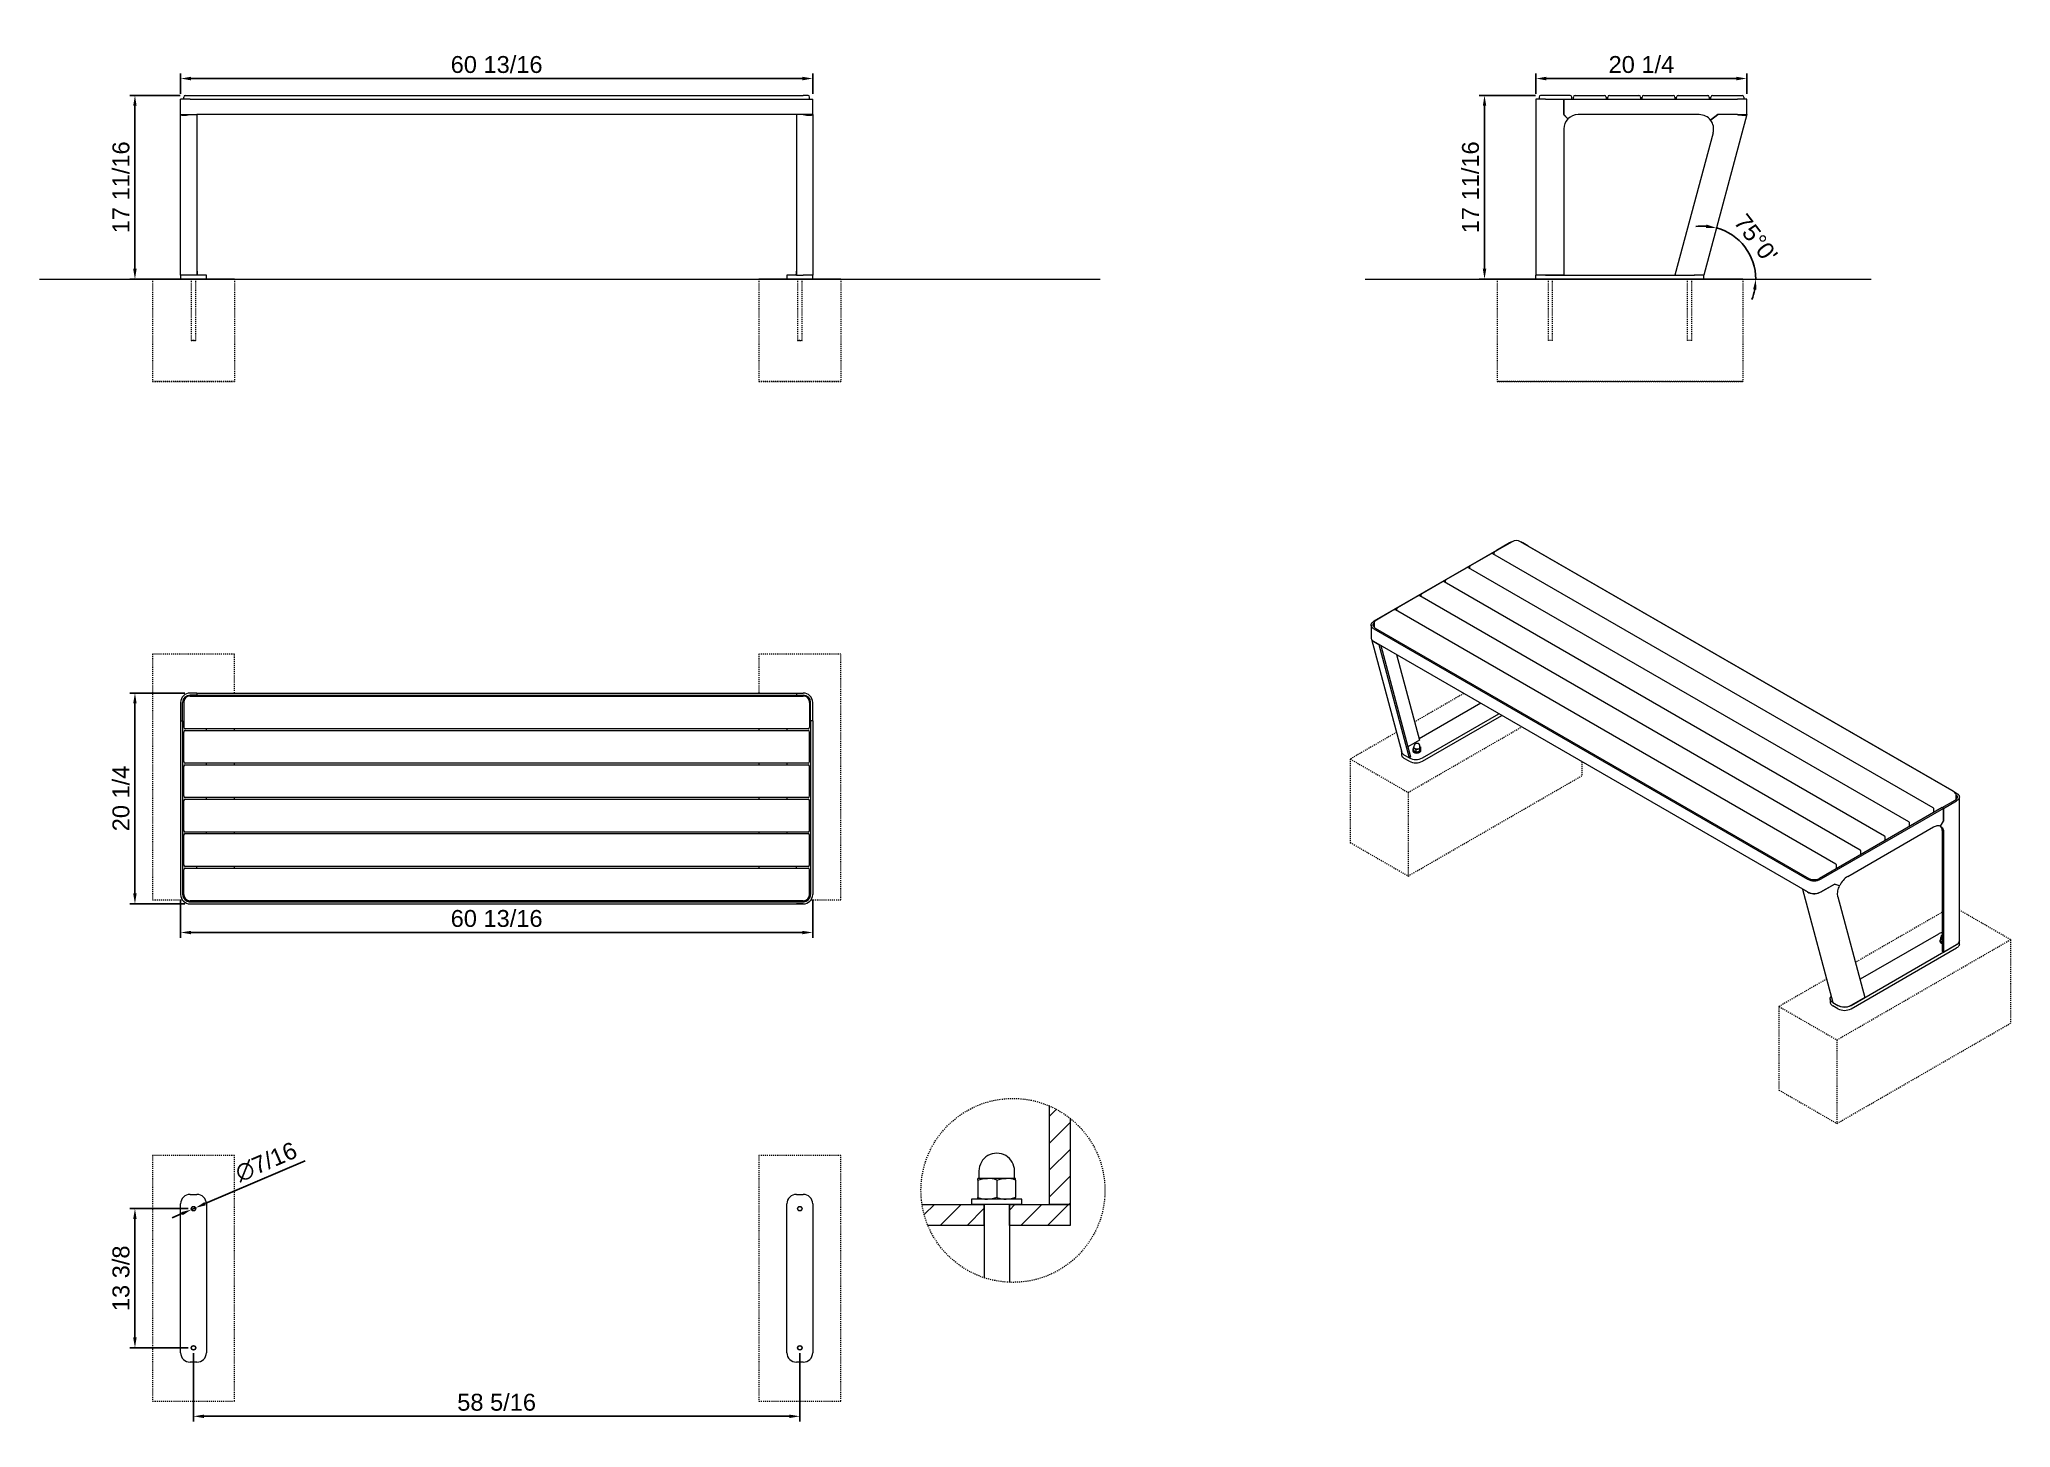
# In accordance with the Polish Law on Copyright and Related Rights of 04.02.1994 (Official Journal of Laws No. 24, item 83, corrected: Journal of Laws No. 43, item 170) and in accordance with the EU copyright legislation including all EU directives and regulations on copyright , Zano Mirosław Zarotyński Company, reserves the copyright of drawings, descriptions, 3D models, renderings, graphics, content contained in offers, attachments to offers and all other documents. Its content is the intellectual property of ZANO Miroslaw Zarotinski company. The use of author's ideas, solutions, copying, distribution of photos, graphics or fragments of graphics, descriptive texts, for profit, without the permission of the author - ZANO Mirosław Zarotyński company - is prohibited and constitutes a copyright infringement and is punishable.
# Model space of a CAD drawing. Header units: inches. Extents: x -9 to 181, y -1 to 132.
import ezdxf

# ---------------------------------------------------------------- set-up
doc = ezdxf.new("R2010")
doc.units = ezdxf.units.IN
doc.linetypes.add('HIDDEN', pattern=[1.905, 1.27, -0.635])
for name, color, linetype, lineweight in [('ZANO_O', 10, 'Continuous', 0), ('ZANO_R', 7, 'Continuous', 0), ('ZANO_R_przerywana', 250, 'HIDDEN', 0), ('ZANO_W', 1, 'Continuous', 0)]:
    doc.layers.add(name, color=color, linetype=linetype, lineweight=lineweight)
doc.styles.get("Standard").update_dxf_attribs({"font": 'arial.ttf'})
doc.dimstyles.new('amerykanie', dxfattribs={"dimtxt": 50, "dimasz": 50, "dimexe": 0.5, "dimexo": 0.5, "dimgap": 1, "dimtad": 1, "dimdec": 0, "dimzin": 0, "dimlunit": 5, "dimtxsty": 'Standard', "dimcen": 0.09, "dimclrd": 1, "dimclre": 1, "dimclrt": 1, "dimazin": 0, "dimtfac": 1, "dimtdec": 0, "dimtmove": 0, "dimatfit": 3, "dimfxl": 1, "dimtzin": 0, "dimarcsym": 1})

# ---------------------------------------------------------------- blocks, each defined once
blk = doc.blocks.new('*D356')
at = {"layer": 'ZANO_W', "color": 1, "lineweight": -2}
for p, q in [((135.36, 127.05), (129.96, 127.05)), ((130.46, 126.05), (130.46, 110.37)), ((134.91, 109.37), (129.96, 109.37))]:
    blk.add_line(p, q, dxfattribs=at)
at = {"layer": 'ZANO_W', "color": 1}
for points in [[(130.63, 126.05), (130.3, 126.05), (130.46, 127.05)], [(130.3, 110.37), (130.63, 110.37), (130.46, 109.37)]]:
    blk.add_solid(points, dxfattribs=at)
at = {"layer": 'ZANO_W', "color": 1, "insert": (129.12, 118.21), "char_height": 1.625, "attachment_point": 5, "rotation": 90}
blk.add_mtext('17 11/16', dxfattribs=at)
blk = doc.blocks.new('*D357')
at = {"layer": 'ZANO_W', "color": 1, "lineweight": -2}
for start, end in [(86.2395, 97.4791), (0, 75), (337.5209, 348.7604)]:
    blk.add_arc((151.44, 109.37), 5.11, start, end, dxfattribs=at)
at = {"layer": 'ZANO_W', "color": 1}
for points in [[(151.75, 114.3), (151.81, 114.63), (152.77, 114.3)], [(156.62, 108.36), (156.29, 108.39), (156.55, 109.37)]]:
    blk.add_solid(points, dxfattribs=at)
at = {"layer": 'ZANO_W', "color": 1, "insert": (156.56, 113.3), "char_height": 1.625, "attachment_point": 5, "rotation": 307.5}
blk.add_mtext("75%%d0'", dxfattribs=at)
blk = doc.blocks.new('*D358')
at = {"layer": 'ZANO_W', "color": 1, "lineweight": -2}
for p, q in [((5.02, 127.05), (0.18, 127.05)), ((0.68, 126.05), (0.68, 110.37)), ((4.57, 109.37), (0.18, 109.37))]:
    blk.add_line(p, q, dxfattribs=at)
at = {"layer": 'ZANO_W', "color": 1}
for points in [[(0.84, 126.05), (0.51, 126.05), (0.68, 127.05)], [(0.51, 110.37), (0.84, 110.37), (0.68, 109.37)]]:
    blk.add_solid(points, dxfattribs=at)
at = {"layer": 'ZANO_W', "color": 1, "insert": (-0.66, 118.21), "char_height": 1.625, "attachment_point": 5, "rotation": 90}
blk.add_mtext('17 11/16', dxfattribs=at)
blk = doc.blocks.new('*D359')
at = {"layer": 'ZANO_W', "color": 1, "lineweight": -2}
for p, q in [((5.07, 127.2), (5.07, 129.17)), ((65.86, 127.2), (65.86, 129.17)), ((6.07, 128.67), (64.86, 128.67))]:
    blk.add_line(p, q, dxfattribs=at)
at = {"layer": 'ZANO_W', "color": 1}
for points in [[(6.07, 128.84), (6.07, 128.5), (5.07, 128.67)], [(64.86, 128.5), (64.86, 128.84), (65.86, 128.67)]]:
    blk.add_solid(points, dxfattribs=at)
at = {"layer": 'ZANO_W', "color": 1, "insert": (35.46, 130.01), "char_height": 1.625, "attachment_point": 5}
blk.add_mtext('60 13/16', dxfattribs=at)
blk = doc.blocks.new('*D360')
at = {"layer": 'ZANO_W', "color": 1, "lineweight": -2}
for p, q in [((135.41, 127.2), (135.41, 129.17)), ((155.68, 127.2), (155.68, 129.17)), ((136.41, 128.67), (154.68, 128.67))]:
    blk.add_line(p, q, dxfattribs=at)
at = {"layer": 'ZANO_W', "color": 1}
for points in [[(136.41, 128.84), (136.41, 128.5), (135.41, 128.67)], [(154.68, 128.5), (154.68, 128.84), (155.68, 128.67)]]:
    blk.add_solid(points, dxfattribs=at)
at = {"layer": 'ZANO_W', "color": 1, "insert": (145.55, 130.01), "char_height": 1.625, "attachment_point": 5}
blk.add_mtext('20 1/4', dxfattribs=at)
blk = doc.blocks.new('*D361')
at = {"layer": 'ZANO_W', "color": 1, "lineweight": -2}
for p, q in [((5.48, 69.57), (0.18, 69.57)), ((0.68, 50.29), (0.68, 68.57)), ((5.48, 49.29), (0.18, 49.29))]:
    blk.add_line(p, q, dxfattribs=at)
at = {"layer": 'ZANO_W', "color": 1}
for points in [[(0.84, 68.57), (0.51, 68.57), (0.68, 69.57)], [(0.51, 50.29), (0.84, 50.29), (0.68, 49.29)]]:
    blk.add_solid(points, dxfattribs=at)
at = {"layer": 'ZANO_W', "color": 1, "insert": (-0.66, 59.43), "char_height": 1.625, "attachment_point": 5, "rotation": 90}
blk.add_mtext('20 1/4', dxfattribs=at)
blk = doc.blocks.new('*D362')
at = {"layer": 'ZANO_W', "color": 1, "lineweight": -2}
for p, q in [((5.07, 49.7), (5.07, 46.04)), ((65.86, 49.7), (65.86, 46.04)), ((6.07, 46.54), (64.86, 46.54))]:
    blk.add_line(p, q, dxfattribs=at)
at = {"layer": 'ZANO_W', "color": 1}
for points in [[(6.07, 46.7), (6.07, 46.37), (5.07, 46.54)], [(64.86, 46.37), (64.86, 46.7), (65.86, 46.54)]]:
    blk.add_solid(points, dxfattribs=at)
at = {"layer": 'ZANO_W', "color": 1, "insert": (35.46, 47.88), "char_height": 1.625, "attachment_point": 5}
blk.add_mtext('60 13/16', dxfattribs=at)
blk = doc.blocks.new('*D363')
at = {"layer": 'ZANO_W', "color": 1, "lineweight": -2}
for p, q in [((5.81, 19.98), (0.18, 19.98)), ((0.68, 18.98), (0.68, 7.59)), ((5.81, 6.59), (0.18, 6.59))]:
    blk.add_line(p, q, dxfattribs=at)
at = {"layer": 'ZANO_W', "color": 1}
for points in [[(0.84, 18.98), (0.51, 18.98), (0.68, 19.98)], [(0.51, 7.59), (0.84, 7.59), (0.68, 6.59)]]:
    blk.add_solid(points, dxfattribs=at)
at = {"layer": 'ZANO_W', "color": 1, "insert": (-0.66, 13.28), "char_height": 1.625, "attachment_point": 5, "rotation": 90}
blk.add_mtext('13 3/8', dxfattribs=at)
blk = doc.blocks.new('*D364')
at = {"layer": 'ZANO_W', "color": 1, "lineweight": -2}
for p, q in [((6.31, 6.09), (6.31, -0.49)), ((64.62, 6.09), (64.62, -0.49)), ((7.31, 0.01), (63.62, 0.01))]:
    blk.add_line(p, q, dxfattribs=at)
at = {"layer": 'ZANO_W', "color": 1}
for points in [[(7.31, 0.17), (7.31, -0.16), (6.31, 0.01)], [(63.62, -0.16), (63.62, 0.17), (64.62, 0.01)]]:
    blk.add_solid(points, dxfattribs=at)
at = {"layer": 'ZANO_W', "color": 1, "insert": (35.46, 1.35), "char_height": 1.625, "attachment_point": 5}
blk.add_mtext('58 5/16', dxfattribs=at)
blk = doc.blocks.new('*D365')
at = {"layer": 'ZANO_O', "color": 1, "lineweight": -2}
for p, q in [((7.43, 20.46), (17.05, 24.59)), ((5.19, 19.5), (4.27, 19.1)), ((6.11, 19.89), (6.51, 20.06))]:
    blk.add_line(p, q, dxfattribs=at)
at = {"layer": 'ZANO_O', "color": 1}
for points in [[(5.26, 19.34), (5.13, 19.65), (6.11, 19.89)], [(7.36, 20.61), (7.49, 20.3), (6.51, 20.06)]]:
    blk.add_solid(points, dxfattribs=at)
at = {"layer": 'ZANO_O', "color": 1, "insert": (13.3, 24.47), "char_height": 1.625, "attachment_point": 5, "rotation": 23.2273}
blk.add_mtext('∅7/16', dxfattribs=at)

msp = doc.modelspace()

# ---------------------------------------------------------------- linework, layer by layer
at = {"layer": 'ZANO_R'}
for p, q in [((5.52258, 127.04958), (5.97533, 127.04958)), ((5.97533, 127.04958), (64.95171, 127.04958)), ((65.40447, 127.04958), (64.95171, 127.04958)), ((136.31314, 127.04958), (135.86039, 127.04958)), ((138.69503, 127.04958), (136.31314, 127.04958)), ((139.16747, 127.04958), (142.00212, 127.04958)), ((142.47456, 127.04958), (145.30921, 127.04958)), ((145.78165, 127.04958), (148.6163, 127.04958)), ((149.08873, 127.04958), (151.92338, 127.04958)), ((152.39582, 127.04958), (154.77771, 127.04958)), ((154.77771, 127.04958), (155.23047, 127.04958)), ((5.06982, 125.19918), (5.06982, 126.69525)), ((5.97533, 126.69525), (5.06982, 126.69525)), ((5.06982, 125.19918), (5.97533, 125.19918)), ((5.06982, 109.76611), (5.06982, 125.19918)), ((5.3651, 126.69525), (5.3651, 126.8921)), ((5.97533, 126.69525), (64.95171, 126.69525)), ((5.97533, 125.19918), (6.64462, 125.19918)), ((64.28242, 125.19918), (6.64462, 125.19918)), ((6.64462, 125.19918), (6.64462, 109.76611)), ((64.28242, 125.19918), (64.28242, 109.76611)), ((64.95171, 125.19918), (64.28242, 125.19918)), ((64.95171, 126.69525), (65.85722, 126.69525)), ((65.85722, 125.19918), (64.95171, 125.19918)), ((65.56195, 126.69525), (65.56195, 126.8921)), ((65.85722, 125.19918), (65.85722, 126.69525)), ((65.85722, 125.19918), (65.85722, 109.76611)), ((135.40763, 126.69525), (135.40763, 109.76611)), ((136.31314, 126.69525), (135.40763, 126.69525)), ((135.70291, 126.8921), (135.70291, 126.69525)), ((136.31314, 126.69525), (138.0848, 126.69525)), ((138.0848, 125.19918), (138.0848, 126.69525)), ((138.0848, 126.69525), (154.77771, 126.69525)), ((138.0848, 126.69525), (138.0848, 125.18527)), ((138.48839, 124.79559), (138.0848, 125.19918)), ((138.48146, 124.78861), (138.0848, 125.18527)), ((138.85252, 126.69525), (138.85252, 126.8921)), ((139.01, 126.69525), (139.01, 126.8921)), ((151.11758, 125.19918), (139.46275, 125.19918)), ((142.1596, 126.8921), (142.1596, 126.69525)), ((142.31708, 126.69525), (142.31708, 126.8921)), ((145.46668, 126.8921), (145.46668, 126.69525)), ((145.62417, 126.69525), (145.62417, 126.8921)), ((148.77378, 126.8921), (148.77378, 126.69525)), ((148.93125, 126.69525), (148.93125, 126.8921)), ((155.68465, 125.19918), (151.54936, 109.76611)), ((152.08086, 126.8921), (152.08086, 126.69525)), ((152.21046, 124.66008), (152.91304, 125.19918)), ((152.91336, 125.19918), (152.21079, 124.66008)), ((152.23835, 126.69525), (152.23835, 126.8921)), ((154.74719, 125.19918), (152.91304, 125.19918)), ((154.77771, 125.19918), (152.91336, 125.19918)), ((155.68322, 126.69525), (154.77771, 126.69525)), ((154.77771, 125.19918), (155.68322, 125.19918)), ((155.38795, 126.8921), (155.38795, 126.69525)), ((155.68322, 125.19918), (155.68322, 126.69525)), ((138.0848, 123.82123), (138.0848, 109.76611)), ((152.44826, 123.46459), (148.77776, 109.76611)), ((6.67366, 110.13168), (6.64462, 110.14845)), ((6.64462, 110.14519), (6.67366, 110.13168)), ((6.67366, 110.13168), (6.67366, 109.87299)), ((64.28242, 110.14845), (64.25338, 110.13168)), ((64.25338, 110.13168), (64.28242, 110.14499)), ((64.25338, 110.13168), (64.25338, 109.87299)), ((-8.50773, 109.37241), (93.49186, 109.37241)), ((2.37297, 109.37241), (10.24699, 109.37241)), ((10.24699, 109.37241), (2.37297, 109.37241)), ((5.06982, 109.76611), (5.06982, 109.37241)), ((5.97533, 109.76611), (5.06982, 109.76611)), ((6.64462, 109.76611), (5.97533, 109.76611)), ((6.52652, 109.37241), (6.09344, 109.37241)), ((6.52652, 109.37241), (6.09344, 109.37241)), ((6.64462, 109.85622), (6.67366, 109.87299)), ((6.67366, 109.87299), (6.64462, 109.85968)), ((6.64462, 109.84485), (6.70368, 109.84485)), ((7.55014, 109.76611), (6.64462, 109.76611)), ((6.70368, 109.76611), (6.70368, 109.84485)), ((7.55014, 109.37241), (7.55014, 109.76611)), ((60.68006, 109.37241), (68.55407, 109.37241)), ((68.55407, 109.37241), (60.68006, 109.37241)), ((63.37691, 109.76611), (63.37691, 109.37241)), ((64.28242, 109.76611), (63.37691, 109.76611)), ((64.22336, 109.84485), (64.22336, 109.76611)), ((64.22336, 109.84485), (64.28242, 109.84485)), ((64.25338, 109.87299), (64.28242, 109.85622)), ((64.28242, 109.85948), (64.25338, 109.87299)), ((64.28242, 109.76611), (64.95171, 109.76611)), ((64.8336, 109.37241), (64.40053, 109.37241)), ((64.8336, 109.37241), (64.40053, 109.37241)), ((65.85722, 109.76611), (64.95171, 109.76611)), ((65.85722, 109.37241), (65.85722, 109.76611)), ((118.97729, 109.37241), (167.65967, 109.37241)), ((131.66748, 109.37241), (155.28952, 109.37241)), ((155.28952, 109.37241), (131.66748, 109.37241)), ((136.31314, 109.76611), (135.40763, 109.76611)), ((135.40763, 109.37241), (135.40763, 109.76611)), ((138.0848, 109.76611), (136.31314, 109.76611)), ((136.31314, 109.76611), (150.64385, 109.76611)), ((137.00212, 109.37241), (136.56905, 109.37241)), ((148.77776, 109.76611), (150.61191, 109.76611)), ((150.38794, 109.37241), (149.95488, 109.37241)), ((150.68404, 109.75948), (150.61191, 109.76611)), ((151.54936, 109.76611), (150.64385, 109.76611)), ((151.54936, 109.37241), (151.54936, 109.76611)), ((133.11938, 84.12631), (131.43513, 83.15402)), ((132.87797, 84.01401), (131.62522, 83.29081)), ((175.61974, 60.05192), (133.91714, 84.12631)), ((134.63182, 83.7408), (134.15856, 84.01401)), ((134.63182, 83.7408), (134.60838, 83.72727)), ((134.63182, 83.7408), (175.38789, 60.21282)), ((131.62522, 83.29081), (119.82155, 76.4767)), ((128.7626, 81.6112), (126.75821, 80.45408)), ((171.26296, 57.16717), (128.92007, 81.6112)), ((129.01792, 81.62494), (128.95709, 81.58982)), ((129.01792, 81.66766), (129.01792, 81.55471)), ((131.10107, 82.96116), (129.09667, 81.80405)), ((173.60142, 58.51713), (131.25853, 82.96116)), ((131.35639, 82.97491), (131.29556, 82.93979)), ((131.35639, 83.01763), (131.35639, 82.90467)), ((131.62522, 83.29081), (131.64866, 83.27728)), ((126.42414, 80.26123), (124.41974, 79.10412)), ((168.9245, 55.8172), (126.58161, 80.26123)), ((126.67946, 80.27497), (126.61863, 80.23986)), ((126.67946, 80.3177), (126.67946, 80.20474)), ((124.08568, 78.91127), (122.08128, 77.75415)), ((166.58603, 54.46724), (124.24314, 78.91127)), ((124.341, 78.92501), (124.28017, 78.88989)), ((124.341, 78.96773), (124.341, 78.85478)), ((119.55633, 76.10706), (119.55633, 74.88547)), ((119.85161, 76.2678), (119.85161, 75.89907)), ((121.74721, 77.5613), (120.06296, 76.589)), ((164.24757, 53.11727), (121.90468, 77.5613)), ((122.00253, 77.57504), (121.94171, 77.53993)), ((122.00253, 77.61776), (122.00253, 77.50481)), ((119.58314, 74.7592), (122.49659, 63.8852)), ((119.82054, 74.51525), (120.2938, 74.24205)), ((119.82155, 75.73743), (161.52415, 51.66303)), ((161.52415, 50.44144), (119.82155, 74.51583)), ((119.96074, 75.81778), (161.66334, 51.74339)), ((120.29481, 74.24263), (120.2938, 74.24205)), ((120.2938, 74.24205), (123.21789, 63.32835)), ((120.49027, 74.12978), (123.35234, 63.44757)), ((121.99609, 73.2605), (124.20335, 65.02222)), ((5.06982, 68.66355), (5.06982, 66.89189)), ((5.26667, 66.89189), (5.26667, 68.66355)), ((5.3651, 68.66355), (5.3651, 66.28166)), ((6.64462, 69.56906), (5.97533, 69.56906)), ((6.64462, 69.37221), (5.97533, 69.37221)), ((5.97533, 69.27378), (64.95171, 69.27378)), ((6.64462, 69.56906), (6.64462, 69.37221)), ((6.64462, 69.56906), (64.28242, 69.56906)), ((6.64462, 69.37221), (64.28242, 69.37221)), ((10.24699, 69.27378), (10.24699, 69.37221)), ((60.68006, 69.37221), (60.68006, 69.27378)), ((64.28242, 69.56906), (64.28242, 69.37221)), ((64.28242, 69.56906), (64.95171, 69.56906)), ((64.28242, 69.37221), (64.95171, 69.37221)), ((65.56195, 68.66355), (65.56195, 66.28166)), ((65.66037, 66.89189), (65.66037, 68.66355)), ((65.85722, 66.89189), (65.85722, 68.66355)), ((130.09586, 68.5846), (124.16606, 65.1614)), ((5.06982, 66.89189), (5.06982, 50.19898)), ((5.06982, 66.89189), (5.26667, 66.89189)), ((5.26667, 66.89189), (5.26667, 50.19898)), ((65.66037, 66.89189), (65.66037, 50.19898)), ((65.85722, 66.89189), (65.66037, 66.89189)), ((65.85722, 66.89189), (65.85722, 50.19898)), ((124.49848, 63.32835), (131.8497, 67.57213)), ((124.49848, 63.00688), (132.12814, 67.41139)), ((5.3651, 62.97457), (5.3651, 65.80922)), ((65.40447, 66.12417), (5.52258, 66.12417)), ((5.52258, 65.96669), (65.40447, 65.96669)), ((7.55014, 65.96669), (7.55014, 66.12417)), ((10.24699, 65.96669), (10.24699, 66.12417)), ((60.68006, 66.12417), (60.68006, 65.96669)), ((63.37691, 66.12417), (63.37691, 65.96669)), ((65.56195, 62.97457), (65.56195, 65.80922)), ((124.20335, 65.02222), (123.10096, 64.38582)), ((65.40447, 62.81709), (5.52258, 62.81709)), ((5.52258, 62.65961), (65.40447, 62.65961)), ((7.55014, 62.65961), (7.55014, 62.81709)), ((10.24699, 62.65961), (10.24699, 62.81709)), ((60.68006, 62.81709), (60.68006, 62.65961)), ((63.37691, 62.81709), (63.37691, 62.65961)), ((122.47941, 63.94933), (122.47941, 63.64972)), ((123.21789, 63.32835), (122.74463, 63.60156)), ((123.21789, 63.00688), (122.74463, 63.28009)), ((123.21789, 63.32835), (123.35234, 63.44757)), ((123.56192, 64.09174), (123.56192, 64.02744)), ((123.60433, 64.27161), (123.60433, 64.06037)), ((123.66035, 64.41291), (123.65139, 64.39597)), ((123.66034, 64.41218), (123.65139, 64.39597)), ((123.66034, 64.42928), (123.66034, 64.35695)), ((123.86149, 64.12315), (123.86149, 63.91191)), ((124.21278, 64.17749), (124.21278, 63.96625)), ((124.25089, 64.35695), (124.25089, 64.42928)), ((124.30691, 64.38028), (124.30691, 64.16905)), ((124.34932, 64.02744), (124.34932, 64.09174)), ((5.3651, 59.66748), (5.3651, 62.50212)), ((65.56195, 59.66748), (65.56195, 62.50212)), ((5.3651, 56.36039), (5.3651, 59.19504)), ((65.40447, 59.51), (5.52258, 59.51)), ((5.52258, 59.35252), (65.40447, 59.35252)), ((7.55014, 59.35252), (7.55014, 59.51)), ((10.24699, 59.35252), (10.24699, 59.51)), ((60.68006, 59.51), (60.68006, 59.35252)), ((63.37691, 59.51), (63.37691, 59.35252)), ((65.56195, 56.36039), (65.56195, 59.19504)), ((174.46921, 58.5575), (175.72196, 59.2807)), ((174.6084, 58.47715), (175.86115, 59.20035)), ((175.38789, 60.21282), (175.36445, 60.19929)), ((175.38789, 60.21282), (175.86115, 59.93961)), ((175.8311, 59.36198), (175.8311, 59.73071)), ((176.12637, 45.74665), (176.12637, 59.56998)), ((174.46921, 58.5575), (162.66554, 51.74339)), ((174.6084, 58.47715), (162.80473, 51.66303)), ((171.34171, 56.75203), (171.34171, 57.03078)), ((173.68017, 58.102), (173.68017, 58.38075)), ((174.32302, 56.76125), (174.6084, 57.25555)), ((174.32792, 56.75838), (174.6084, 57.24419)), ((174.6084, 58.47715), (174.46921, 58.5575)), ((174.60348, 57.24703), (174.6084, 57.24419)), ((174.6084, 57.25555), (174.6084, 58.47715)), ((174.6084, 58.47715), (174.6084, 57.24419)), ((5.3651, 53.05331), (5.3651, 55.88796)), ((65.40447, 56.20291), (5.52258, 56.20291)), ((5.52258, 56.04544), (65.40447, 56.04544)), ((7.55014, 56.04544), (7.55014, 56.20291)), ((10.24699, 56.04544), (10.24699, 56.20291)), ((60.68006, 56.20291), (60.68006, 56.04544)), ((63.37691, 56.20291), (63.37691, 56.04544)), ((65.56195, 53.05331), (65.56195, 55.88796)), ((165.39284, 51.93552), (173.63404, 56.69307)), ((169.00324, 55.40207), (169.00324, 55.68081)), ((174.31797, 56.76413), (174.32792, 56.75838)), ((174.46921, 56.21075), (174.46921, 44.73417)), ((174.6084, 56.1304), (174.6084, 44.65382)), ((166.66478, 54.0521), (166.66478, 54.33085)), ((5.3651, 50.19898), (5.3651, 52.58087)), ((65.40447, 52.89583), (5.52258, 52.89583)), ((5.52258, 52.73834), (65.40447, 52.73834)), ((6.64462, 52.73834), (6.64462, 52.89583)), ((10.24699, 52.73834), (10.24699, 52.89583)), ((60.68006, 52.89583), (60.68006, 52.73834)), ((64.28242, 52.73834), (64.28242, 52.89583)), ((65.56195, 50.19898), (65.56195, 52.58087)), ((162.80473, 50.44144), (164.12303, 51.20247)), ((162.82631, 50.45389), (164.11182, 51.19601)), ((164.61583, 51.04037), (164.11182, 51.19601)), ((164.12303, 51.20247), (164.61982, 51.04906)), ((164.32631, 52.70213), (164.32631, 52.98088)), ((64.95171, 49.58874), (5.97533, 49.58874)), ((5.97533, 49.49584), (6.64462, 49.49584)), ((5.97533, 49.49031), (64.95171, 49.49031)), ((5.97533, 49.29347), (64.95171, 49.29347)), ((5.97533, 49.29204), (6.64462, 49.29204)), ((6.64462, 49.49584), (6.64462, 49.58874)), ((6.64462, 49.49584), (6.64462, 49.49031)), ((6.64462, 49.29347), (6.64462, 49.29204)), ((64.28242, 49.49584), (64.28242, 49.58874)), ((64.28242, 49.49031), (64.28242, 49.49584)), ((64.28242, 49.49584), (64.95171, 49.49584)), ((64.28242, 49.29204), (64.28242, 49.29347)), ((64.95171, 49.29204), (64.28242, 49.29204)), ((161.04988, 50.71406), (161.05089, 50.71465)), ((161.52314, 50.44086), (161.04988, 50.71406)), ((161.04988, 50.71406), (163.97397, 39.80037)), ((164.45191, 49.97596), (167.04734, 40.28891)), ((164.61583, 51.04037), (164.57886, 51.06171)), ((174.10731, 46.38949), (166.57747, 42.04261)), ((174.25646, 45.7547), (174.25646, 45.6904)), ((174.29887, 45.93456), (174.29887, 45.72333)), ((174.35489, 46.07587), (174.34593, 46.05893)), ((174.35489, 46.07515), (174.34593, 46.05893)), ((174.35489, 46.09224), (174.35489, 46.01991)), ((174.42745, 45.8833), (174.46921, 45.85616)), ((174.46921, 45.6079), (174.42745, 45.62613)), ((176.12637, 45.42518), (176.12637, 45.74665)), ((165.72781, 39.52716), (175.86115, 45.37702)), ((165.72781, 39.20569), (175.86115, 45.05554)), ((174.6084, 44.65382), (174.46921, 44.73417)), ((174.6084, 44.65382), (175.86115, 45.37702)), ((163.70875, 40.17), (163.70875, 39.84853)), ((167.04734, 40.28891), (165.7504, 39.5402)), ((163.97397, 39.80037), (164.44723, 39.52716)), ((164.44723, 39.20569), (163.97397, 39.4789)), ((88.59061, 29.86899), (88.59061, 20.378)), ((88.59061, 28.83324), (89.29027, 29.53289)), ((90.60336, 28.67148), (90.60336, 20.378)), ((88.59061, 26.25109), (90.60336, 28.26384)), ((88.59061, 23.66895), (90.60336, 25.6817)), ((81.74726, 22.73214), (81.74726, 22.89394)), ((82.65299, 22.89394), (81.74726, 22.89394)), ((81.74726, 22.73214), (82.191, 22.84953)), ((81.8479, 23.5984), (81.8479, 22.94426)), ((82.191, 22.84953), (82.65299, 22.89394)), ((84.46447, 22.89394), (82.65299, 22.89394)), ((83.55874, 22.73214), (84.00248, 22.84953)), ((84.00248, 22.84953), (84.46447, 22.89394)), ((85.37021, 22.89394), (84.46447, 22.89394)), ((85.26957, 22.94426), (85.26957, 23.5984)), ((85.37021, 22.73214), (85.37021, 22.89394)), ((88.59061, 21.0868), (90.60336, 23.09955)), ((5.97533, 21.35532), (6.64462, 21.35532)), ((64.28242, 21.35532), (64.95171, 21.35532)), ((81.14343, 20.88119), (81.14343, 20.378)), ((85.97403, 20.88119), (81.14343, 20.88119)), ((81.74726, 22.73214), (81.74726, 21.04298)), ((81.74726, 20.88119), (81.74726, 21.04298)), ((83.115, 20.9256), (82.65299, 20.88119)), ((83.55874, 21.04298), (83.115, 20.9256)), ((83.55874, 22.73214), (83.55874, 21.04298)), ((84.92646, 20.9256), (84.46447, 20.88119)), ((85.37021, 21.04298), (84.92646, 20.9256)), ((85.37021, 22.73214), (85.37021, 21.04298)), ((85.37021, 20.88119), (85.37021, 21.04298)), ((85.97403, 20.378), (85.97403, 20.88119)), ((5.06982, 6.1191), (5.06982, 20.4498)), ((7.55014, 20.4498), (7.55014, 6.1191)), ((63.37691, 6.1191), (63.37691, 20.4498)), ((65.85722, 20.4498), (65.85722, 6.1191)), ((76.37193, 20.38251), (82.35109, 20.378)), ((76.58029, 19.40506), (77.55752, 20.38229)), ((78.12262, 18.36525), (80.13736, 20.37998)), ((80.70477, 18.36525), (82.35109, 20.01157)), ((85.97403, 20.378), (81.14343, 20.378)), ((82.35109, 18.36525), (82.35109, 20.378)), ((82.35109, 20.378), (82.35109, 13.33164)), ((84.76639, 18.36525), (84.76639, 20.378)), ((84.76639, 20.378), (90.60336, 20.378)), ((84.76639, 20.378), (84.76639, 12.89598)), ((84.76639, 19.84472), (85.29966, 20.378)), ((85.86906, 18.36525), (87.88181, 20.378)), ((88.4512, 18.36525), (90.46395, 20.378)), ((90.60336, 20.378), (88.59061, 20.378)), ((90.46395, 20.378), (90.60336, 20.51741)), ((82.35109, 18.36525), (76.89556, 18.36525)), ((90.60336, 18.36525), (84.76639, 18.36525)), ((6.64462, 5.21358), (5.97533, 5.21358)), ((64.95171, 5.21358), (64.28242, 5.21358))]:
    msp.add_line(p, q, dxfattribs=at)
at = {"layer": 'ZANO_R', "flags": 128}
for points in [[(5.06982, 125.19918), (5.08267, 125.18501), (5.12234, 125.17159), (5.18546, 125.16081), (5.27381, 125.15313), (5.37989, 125.14992), (5.50666, 125.15185), (5.64339, 125.1595), (5.79389, 125.17384), (5.97533, 125.19918)], [(64.95171, 125.19918), (65.10373, 125.17734), (65.25561, 125.16171), (65.3945, 125.15288), (65.52426, 125.14985), (65.63391, 125.15214), (65.7265, 125.15905), (65.79419, 125.16927), (65.83886, 125.18232), (65.85722, 125.19918)], [(154.74719, 125.19918), (154.90077, 125.18501), (155.05442, 125.17159), (155.19532, 125.16081), (155.32759, 125.15313), (155.44025, 125.14992), (155.53663, 125.15185), (155.60875, 125.1595), (155.65884, 125.17384), (155.68465, 125.19918)], [(154.74719, 125.19918), (154.86993, 125.19351), (154.9927, 125.18862), (155.10525, 125.18568), (155.21087, 125.18539), (155.30075, 125.18852), (155.37755, 125.19595), (155.39764, 125.19918)], [(119.82155, 75.73743), (119.74345, 75.78884), (119.67765, 75.84569), (119.62526, 75.90702), (119.58718, 75.97177), (119.56408, 76.03883), (119.55633, 76.10706), (119.56408, 76.17529), (119.58718, 76.24236), (119.62526, 76.30711), (119.67765, 76.36844), (119.74345, 76.42529), (119.82155, 76.4767)], [(119.96074, 75.81778), (119.89453, 75.8619), (119.83986, 75.911), (119.79786, 75.9641), (119.76938, 76.0201), (119.75499, 76.07788), (119.75498, 76.13625), (119.76938, 76.19403), (119.79786, 76.25003), (119.83987, 76.30313), (119.85162, 76.31507)], [(120.06296, 76.589), (120.02591, 76.56565), (119.96545, 76.51674), (119.92118, 76.46721), (119.88767, 76.41402), (119.86501, 76.35807), (119.85274, 76.29422), (119.85315, 76.26842)], [(119.55633, 74.88547), (119.56408, 74.81724), (119.58718, 74.75017), (119.62526, 74.68542), (119.67765, 74.6241), (119.74345, 74.56724), (119.82155, 74.51583)], [(119.58496, 74.76519), (119.59381, 74.72834), (119.63949, 74.64933), (119.71049, 74.57915), (119.82054, 74.51525)], [(7.31363, 69.27378), (7.28492, 69.30384), (7.20832, 69.37221)], [(63.71873, 69.37221), (63.64213, 69.30384), (63.61342, 69.27378)], [(122.47941, 63.64972), (122.48716, 63.58149), (122.51026, 63.51442), (122.54834, 63.44968), (122.60073, 63.38835), (122.66653, 63.3315), (122.74463, 63.28009)], [(122.74463, 63.60156), (122.66653, 63.65297), (122.60073, 63.70982), (122.54834, 63.77115), (122.51026, 63.8359), (122.48716, 63.90296), (122.48053, 63.94513)], [(123.56192, 64.02744), (123.56326, 64.00874), (123.57648, 63.96621), (123.6034, 63.92589), (123.64306, 63.88925), (123.69401, 63.85759), (123.75442, 63.83208), (123.8221, 63.81363), (123.8946, 63.80291), (123.96932, 63.8003), (124.04353, 63.8059), (124.11457, 63.81951), (124.17986, 63.84063), (124.23705, 63.86851), (124.28407, 63.90213), (124.31921, 63.94027)], [(123.60433, 64.19435), (123.57932, 64.15855), (123.56421, 64.11623), (123.56326, 64.07303), (123.57648, 64.0305), (123.6034, 63.99019), (123.64306, 63.95354), (123.69401, 63.92189), (123.75442, 63.89638), (123.8221, 63.87792), (123.8946, 63.8672), (123.96932, 63.8646), (124.04353, 63.8702), (124.11457, 63.8838), (124.17986, 63.90493), (124.23705, 63.9328), (124.28407, 63.96642), (124.31921, 64.00457), (124.31921, 64.00457)], [(123.73291, 63.96317), (123.69981, 63.9839), (123.60433, 64.06037)], [(124.25089, 64.39329), (124.25794, 64.37269), (124.25973, 64.33462), (124.24729, 64.29721), (124.22123, 64.26223), (124.18273, 64.23129), (124.13362, 64.20585), (124.07619, 64.18711), (124.01311, 64.17593), (123.94735, 64.17284), (123.88198, 64.17798), (123.82005, 64.19111), (123.76446, 64.21163), (123.7178, 64.23856), (123.68227, 64.27065), (123.65952, 64.3064), (123.65061, 64.34414), (123.65596, 64.38211), (123.66035, 64.39329)], [(123.66034, 64.35695), (123.66045, 64.35233), (123.66907, 64.31581), (123.69109, 64.28121), (123.72547, 64.25015), (123.77062, 64.22409), (123.82443, 64.20424), (123.88436, 64.19153), (123.94762, 64.18655), (124.01126, 64.18955), (124.0723, 64.20037), (124.12788, 64.2185), (124.17541, 64.24312), (124.21266, 64.27306), (124.23789, 64.30692), (124.24992, 64.34312), (124.25089, 64.35695)], [(123.86149, 63.91191), (123.83133, 63.9202), (123.73291, 63.96317)], [(124.21278, 63.96625), (124.12673, 63.93627), (124.03714, 63.91611)], [(124.2509, 64.42538), (124.27676, 64.40681), (124.30691, 64.38028)], [(124.30691, 64.16905), (124.28385, 64.1027), (124.25985, 64.04468)], [(175.82865, 59.78035), (175.84284, 59.76604), (175.88484, 59.71294), (175.91333, 59.65694), (175.92772, 59.59916), (175.92771, 59.54079), (175.91333, 59.48302), (175.88484, 59.42701), (175.84284, 59.37392), (175.78817, 59.32481), (175.72196, 59.2807)], [(175.86115, 59.93961), (175.93925, 59.8882), (176.00505, 59.83135), (176.05744, 59.77002), (176.09552, 59.70527), (176.11863, 59.63821), (176.12637, 59.56998), (176.11862, 59.50175), (176.09552, 59.43468), (176.05744, 59.36993), (176.00506, 59.30861), (175.93925, 59.25175), (175.86115, 59.20035)], [(173.63404, 56.69307), (173.72955, 56.74278), (173.82413, 56.78118), (173.91689, 56.8079), (174.00691, 56.82267), (174.09336, 56.82536), (174.17537, 56.81594), (174.25217, 56.79451), (174.32302, 56.76125)], [(174.24984, 56.79536), (174.25189, 56.79364), (174.30789, 56.73771), (174.3562, 56.67147), (174.39637, 56.59556), (174.42801, 56.5107), (174.45083, 56.41768), (174.4646, 56.31738), (174.46921, 56.21075)], [(174.32792, 56.75838), (174.39108, 56.71328), (174.44708, 56.65735), (174.49539, 56.59112), (174.53556, 56.51521), (174.5672, 56.43034), (174.59002, 56.33732), (174.6038, 56.23702), (174.6084, 56.1304)], [(161.52314, 50.44086), (161.64418, 50.36879), (161.78358, 50.3125), (161.92967, 50.27624), (162.08667, 50.25846), (162.24143, 50.26015), (162.3984, 50.28081), (162.54441, 50.31819), (162.6837, 50.37279), (162.82631, 50.45389)], [(164.45191, 49.97596), (164.43127, 50.07514), (164.42044, 50.18181), (164.41954, 50.29489), (164.42855, 50.41323), (164.4474, 50.53562), (164.47589, 50.66081), (164.51373, 50.78753), (164.56054, 50.91448), (164.61583, 51.04037)], [(174.25646, 45.6904), (174.2578, 45.67169), (174.27102, 45.62917), (174.29795, 45.58885), (174.3376, 45.55221), (174.38855, 45.52055), (174.44896, 45.49504), (174.46921, 45.48855)], [(174.29887, 45.85731), (174.27386, 45.82151), (174.25876, 45.77919), (174.2578, 45.73599), (174.27102, 45.69346), (174.29795, 45.65314), (174.3376, 45.6165), (174.38855, 45.58485), (174.44896, 45.55934), (174.46921, 45.55284)], [(174.42745, 45.62613), (174.39435, 45.64686), (174.29887, 45.72333)], [(174.46921, 45.87005), (174.459, 45.87459), (174.41235, 45.90152), (174.37682, 45.93361), (174.35407, 45.96937), (174.34516, 46.0071), (174.35051, 46.04507), (174.35489, 46.05625)], [(174.42745, 45.8833), (174.45843, 45.86762), (174.46921, 45.86305)], [(176.12637, 45.74665), (176.11862, 45.67842), (176.09552, 45.61135), (176.05744, 45.54661), (176.00506, 45.48528), (175.93925, 45.42842), (175.86115, 45.37702)], [(175.86115, 45.37702), (175.93925, 45.42842), (176.00506, 45.48528), (176.05744, 45.54661), (176.09552, 45.61135), (176.11862, 45.67842), (176.12637, 45.74665)], [(176.12637, 45.42518), (176.11862, 45.35695), (176.09552, 45.28988), (176.05744, 45.22513), (176.00506, 45.16381), (175.93925, 45.10695), (175.86115, 45.05554)], [(163.97397, 39.80037), (163.89587, 39.85178), (163.83006, 39.90863), (163.77767, 39.96996), (163.7396, 40.03471), (163.71649, 40.10177), (163.70875, 40.17), (163.71649, 40.23823), (163.7396, 40.3053), (163.77768, 40.37005), (163.81044, 40.41069)], [(163.70875, 39.84853), (163.71649, 39.7803), (163.7396, 39.71323), (163.77767, 39.64849), (163.83006, 39.58716), (163.89587, 39.53031), (163.97397, 39.4789)], [(165.7504, 39.5402), (165.63271, 39.47118), (165.49602, 39.4137), (165.35176, 39.37315), (165.19575, 39.34894), (165.04108, 39.34363), (164.88329, 39.35762), (164.73561, 39.39024), (164.59377, 39.44294), (164.44723, 39.52716)]]:
    msp.add_lwpolyline(points, dxfattribs=at)
at = {"layer": 'ZANO_R'}
msp.add_lwpolyline([(90.60336, 20.378), (90.60336, 18.36525)], dxfattribs=at)
for centre, radius in [((6.30998, 19.97736), 0.21654), ((6.30998, 19.97736), 0.19685), ((64.61707, 19.97736), 0.21654), ((64.61707, 19.97736), 0.19685), ((6.30998, 6.59153), 0.21654), ((6.30998, 6.59153), 0.19685), ((64.61707, 6.59153), 0.21654), ((64.61707, 6.59153), 0.19685)]:
    msp.add_circle(centre, radius, dxfattribs=at)
for centre, radius, start, end in [((5.52258, 126.8921), 0.15748, 90, 180), ((65.40447, 126.8921), 0.15748, 0, 90), ((135.86039, 126.8921), 0.15748, 90, 180), ((138.69503, 126.8921), 0.15748, 0, 90), ((139.16748, 126.8921), 0.15748, 90, 180), ((142.00212, 126.8921), 0.15748, 0, 90), ((142.47456, 126.8921), 0.15748, 90, 180), ((145.30921, 126.8921), 0.15748, 0, 90), ((145.78165, 126.8921), 0.15748, 90, 180), ((148.61629, 126.8921), 0.15748, 0, 90), ((149.08874, 126.8921), 0.15748, 90, 180), ((151.92338, 126.8921), 0.15748, 0, 90), ((152.39582, 126.8921), 0.15748, 90, 180), ((155.23047, 126.8921), 0.15748, 0, 90), ((139.46275, 123.82123), 1.37795, 90, 135), ((151.11758, 123.82123), 1.37795, 37.5, 90), ((139.46275, 123.82123), 1.37795, 135.409259, 180), ((151.11726, 123.82123), 1.37795, 345, 37.5), ((133.39652, 83.09687), 1.05358, 107.8792832, 119.4836058), ((133.51826, 83.38073), 0.84558, 61.8537177, 118.1461447), ((133.63975, 83.09624), 1.05425, 60.5206561, 72.117889), ((128.84134, 81.47481), 0.15748, 60.0026883, 119.9973117), ((129.1754, 81.66766), 0.15748, 119.9973117, 180), ((131.1798, 82.82478), 0.15748, 60.0026883, 119.9973117), ((131.51387, 83.01763), 0.15748, 119.9973117, 180), ((126.50287, 80.12485), 0.15748, 60.0026883, 119.9973117), ((126.83694, 80.3177), 0.15748, 119.9973117, 180), ((122.16001, 77.61777), 0.15748, 119.9973117, 180), ((124.16441, 78.77488), 0.15748, 60.0026883, 119.9973117), ((124.49848, 78.96773), 0.15748, 119.9973117, 180), ((121.82595, 77.42491), 0.15748, 60.0026883, 119.9973117), ((5.97533, 68.66354), 0.90551, 90, 180), ((5.97533, 68.66354), 0.70866, 90, 180), ((5.97533, 68.66354), 0.61024, 90, 180), ((64.95171, 68.66354), 0.90551, 0, 90), ((64.95171, 68.66354), 0.70866, 0, 90), ((64.95171, 68.66354), 0.61024, 0, 90), ((5.52258, 66.28165), 0.15748, 180, 270), ((5.52258, 65.80921), 0.15748, 90, 180), ((65.40447, 66.28165), 0.15748, 270, 0), ((65.40447, 65.80921), 0.15748, 0, 90), ((123.95562, 64.42928), 0.29528, 0, 180), ((5.52258, 62.97457), 0.15748, 180, 270), ((5.52258, 62.50213), 0.15748, 90, 180), ((65.40447, 62.97457), 0.15748, 270, 0), ((65.40447, 62.50213), 0.15748, 0, 90), ((123.85818, 64.56411), 1.39178, 242.6094928, 297.3905072), ((123.85818, 64.24263), 1.39178, 242.6094928, 297.3905072), ((124.61257, 63.96115), 1.05496, 155.6589139, 162.885707), ((123.49331, 63.80622), 0.47844, 59.9480074, 76.5832154), ((123.78194, 64.34984), 0.13847, 160.5386697, 249.2592538), ((123.95508, 64.64974), 0.48346, 242.6420981, 279.7714282), ((123.3186, 63.53862), 0.79774, 47.1148944, 58.7115262), ((124.1689, 63.37898), 0.80516, 99.4188608, 112.4451034), ((123.93234, 64.62416), 0.71576, 264.3195112, 278.4191654), ((124.01991, 64.46031), 0.28754, 273.4346449, 326.5599786), ((124.14157, 63.4804), 0.70072, 84.1673309, 98.5713457), ((125.31521, 63.83135), 1.15549, 155.9714163, 162.5690239), ((123.9125, 64.1998), 0.38041, 322.1248084, 335.9351783), ((124.15811, 64.34912), 0.11218, 335.0815096, 34.2030992), ((124.62035, 64.13886), 0.39564, 142.3945612, 155.6700853), ((124.20078, 64.09218), 0.14732, 323.5083431, 43.9076492), ((124.20364, 64.02898), 0.14569, 322.4920943, 359.3952788), ((5.52258, 59.66748), 0.15748, 180, 270), ((5.52258, 59.19504), 0.15748, 90, 180), ((65.40447, 59.66748), 0.15748, 270, 0), ((65.40447, 59.19504), 0.15748, 0, 90), ((175.4486, 59.71104), 0.38142, 2.8634032, 63.3412839), ((171.18423, 57.03078), 0.15748, 0, 60.0026883), ((173.52269, 58.38075), 0.15748, 0, 60.0026883), ((5.52258, 56.36039), 0.15748, 180, 270), ((5.52258, 55.88795), 0.15748, 90, 180), ((65.40447, 56.36039), 0.15748, 270, 0), ((65.40447, 55.88795), 0.15748, 0, 90), ((168.84576, 55.68082), 0.15748, 0, 60.0026883), ((164.16884, 52.98088), 0.15748, 0, 60.0026883), ((166.5073, 54.33085), 0.15748, 0, 60.0026883), ((5.52258, 53.05331), 0.15748, 180, 270), ((5.52258, 52.58087), 0.15748, 90, 180), ((65.40447, 53.05331), 0.15748, 270, 0), ((65.40447, 52.58087), 0.15748, 0, 90), ((162.16444, 52.89879), 1.39178, 242.6094928, 297.3905072), ((162.16444, 52.70564), 1.08491, 242.4915653, 297.5086538), ((166.48701, 50.2011), 2.05071, 122.2460847, 155.5752647), ((5.97533, 50.19898), 0.90551, 180, 270), ((6.01656, 50.23185), 0.74989, 180.1800691, 240.5191423), ((5.97533, 50.19898), 0.70866, 180, 270), ((5.97533, 50.19898), 0.61024, 180, 270), ((64.95171, 50.19898), 0.61024, 270, 0), ((64.95171, 50.19898), 0.70866, 270, 0), ((64.95171, 50.19898), 0.90551, 270, 0), ((64.91139, 50.23132), 0.74898, 299.4403026, 359.8604859), ((162.16444, 51.67719), 1.39178, 242.6094928, 297.3905072), ((174.66931, 45.37424), 1.16042, 99.9294803, 118.9671918), ((175.30691, 45.62417), 1.05475, 155.6570804, 162.8854501), ((174.18786, 45.46918), 0.47844, 59.9479054, 76.5833174), ((174.47649, 46.0128), 0.13847, 160.5384325, 249.2572321), ((174.65016, 46.09224), 0.29528, 127.7941139, 180), ((174.52029, 46.04443), 0.16721, 188.4308864, 252.2141442), ((165.08752, 40.76292), 1.39178, 242.6094928, 297.3905072), ((165.08752, 40.44144), 1.39178, 242.6094928, 297.3905072), ((83.55874, 23.59841), 1.71083, 359.9997308, 180.0002692), ((81.79757, 22.94427), 0.05033, 270.0029354, 359.9902351), ((82.62984, 20.1482), 2.74583, 70.2269566, 89.5167659), ((84.44131, 20.1482), 2.74583, 70.2269566, 89.5167659), ((85.3199, 22.94427), 0.05033, 180.0097649, 269.9970646), ((5.97533, 20.4498), 0.90551, 90, 180), ((6.64462, 20.4498), 0.90551, 0, 90), ((64.28242, 20.4498), 0.90551, 90, 180), ((64.95171, 20.4498), 0.90551, 0, 90), ((82.67618, 23.6271), 2.746, 250.2279308, 269.5162644), ((84.48765, 23.6271), 2.746, 250.2279308, 269.5162644), ((5.97533, 6.11909), 0.90551, 180, 270), ((6.64462, 6.11909), 0.90551, 270, 0), ((64.28242, 6.11909), 0.90551, 180, 270), ((64.95171, 6.11909), 0.90551, 270, 0)]:
    msp.add_arc(centre, radius, start, end, dxfattribs=at)
for centre, major_axis, start_param, end_param in [((5.97533, 50.2295), (0, 0.73366), 2.660679917, 3.141592654), ((64.95171, 50.2295), (0, -0.73366), 0, 0.480912736)]:
    msp.add_ellipse(centre, major_axis=major_axis, ratio=0.965925826, start_param=start_param, end_param=end_param, dxfattribs=at)
at = {"layer": 'ZANO_R_przerywana', "ltscale": 0.05}
for p, q in [((2.37297, 109.37241), (2.37297, 99.52989)), ((2.37297, 109.37241), (2.37297, 99.52989)), ((6.09344, 109.37241), (6.09344, 103.4669)), ((6.52652, 103.4669), (6.52652, 109.37241)), ((10.24699, 109.37241), (10.24699, 99.52989)), ((10.24699, 109.37241), (10.24699, 99.52989)), ((60.68006, 109.37241), (60.68006, 99.52989)), ((60.68006, 109.37241), (60.68006, 99.52989)), ((64.40053, 109.37241), (64.40053, 103.4669)), ((64.8336, 103.4669), (64.8336, 109.37241)), ((68.55407, 109.37241), (68.55407, 99.52989)), ((68.55407, 109.37241), (68.55407, 99.52989)), ((131.66748, 109.37241), (131.66748, 99.52989)), ((131.66748, 109.37241), (131.66748, 99.52989)), ((136.56905, 109.37241), (136.56905, 103.4669)), ((137.00212, 103.4669), (137.00212, 109.37241)), ((149.95488, 109.37241), (149.95488, 103.4669)), ((150.38794, 103.4669), (150.38794, 109.37241)), ((155.28952, 109.37241), (155.28952, 99.52989)), ((155.28952, 109.37241), (155.28952, 99.52989)), ((6.09344, 103.4669), (6.52652, 103.4669)), ((6.52652, 103.4669), (6.09344, 103.4669)), ((64.40053, 103.4669), (64.8336, 103.4669)), ((64.8336, 103.4669), (64.40053, 103.4669)), ((137.00212, 103.4669), (136.56905, 103.4669)), ((150.38794, 103.4669), (149.95488, 103.4669)), ((2.37297, 99.52989), (10.24699, 99.52989)), ((10.24699, 99.52989), (2.37297, 99.52989)), ((60.68006, 99.52989), (68.55407, 99.52989)), ((68.55407, 99.52989), (60.68006, 99.52989)), ((131.66748, 99.52989), (155.28952, 99.52989)), ((155.28952, 99.52989), (131.66748, 99.52989)), ((2.37297, 73.30921), (2.37297, 49.68717)), ((10.24699, 73.30921), (2.37297, 73.30921)), ((10.24699, 69.56906), (10.24699, 73.30921)), ((60.68006, 73.30921), (60.68006, 69.56906)), ((68.55407, 73.30921), (60.68006, 73.30921)), ((68.55407, 49.68717), (68.55407, 73.30921)), ((128.46733, 69.52473), (123.72977, 66.78979)), ((121.9878, 65.78418), (117.55269, 63.22384)), ((123.12045, 60.00963), (134.0351, 66.31052)), ((117.55269, 63.22384), (117.55269, 55.18702)), ((117.55269, 63.22384), (123.12045, 60.00963)), ((139.82376, 62.9688), (139.82376, 61.61543)), ((123.12045, 51.97281), (139.82376, 61.61543)), ((123.12045, 60.00963), (123.12045, 51.97281)), ((117.55269, 55.18702), (123.12045, 51.97281)), ((2.37297, 49.68717), (5.22834, 49.68717)), ((65.69871, 49.68717), (68.55407, 49.68717)), ((174.46921, 48.47867), (166.14118, 43.671)), ((181.0531, 45.85106), (176.12637, 48.6952)), ((164.34979, 36.20844), (181.0531, 45.85106)), ((181.0531, 45.85106), (181.0531, 37.81424)), ((163.36614, 42.069), (158.78202, 39.42265)), ((158.78202, 39.42265), (164.34979, 36.20844)), ((158.78202, 39.42265), (158.78202, 31.38583)), ((164.34979, 28.17162), (181.0531, 37.81424)), ((164.34979, 36.20844), (164.34979, 28.17162)), ((158.78202, 31.38583), (164.34979, 28.17162)), ((2.37297, 25.09547), (2.37297, 1.47343)), ((10.24699, 25.09547), (2.37297, 25.09547)), ((10.24699, 1.47343), (10.24699, 25.09547)), ((60.68006, 25.09547), (60.68006, 1.47343)), ((68.55407, 25.09547), (60.68006, 25.09547)), ((68.55407, 1.47343), (68.55407, 25.09547)), ((2.37297, 1.47343), (10.24699, 1.47343)), ((60.68006, 1.47343), (68.55407, 1.47343))]:
    msp.add_line(p, q, dxfattribs=at)
at = {"layer": 'ZANO_R_przerywana', "color": 1, "ltscale": 0.05}
msp.add_circle((85.1138, 21.73503), 8.84588, dxfattribs=at)

# ---------------------------------------------------------------- dimensions: what is measured, and where the dimension line sits
at = {"layer": 'ZANO_O'}
dim = msp.add_diameter_dim_2p(p1=(6.11099, 19.89196), p2=(6.50896, 20.06276), dimstyle='amerykanie', override={"dimtxt": 1.625, "dimasz": 1, "dimgap": 0.5, "dimdec": 4, "dimaunit": 1, "dimadec": 1, "dimtdec": 4, "dimtmove": 1, "dimfrac": 2}, dxfattribs=at)
dim.commit()
dim.dimension.update_dxf_attribs({"geometry": '*D365', "text_midpoint": (13.84025, 23.20909), "dimtype": 163})
at = {"layer": 'ZANO_W'}
for base, p1, p2, picture, middle in [((65.85722, 128.66971), (5.06982, 126.69525), (65.85722, 126.69525), '*D359', (35.46352, 130.01048)), ((155.68322, 128.66971), (135.40763, 126.69525), (155.68322, 126.69525), '*D360', (145.54543, 130.00992)), ((65.85722, 46.53624), (5.06982, 50.19898), (65.85722, 50.19898), '*D362', (35.46352, 47.877)), ((64.61707, 0.00592), (6.30998, 6.59153), (64.61707, 6.59153), '*D364', (35.46352, 1.34613))]:
    dim = msp.add_linear_dim(base=base, p1=p1, p2=p2, dimstyle='amerykanie', override={"dimtxt": 1.625, "dimasz": 1, "dimgap": 0.5, "dimdec": 4, "dimaunit": 1, "dimadec": 1, "dimtdec": 4, "dimtmove": 1, "dimfrac": 2}, dxfattribs=at)
    dim.commit()
    dim.dimension.update_dxf_attribs({"geometry": picture, "text_midpoint": middle})
for base, p1, p2, picture, middle in [((0.67667, 109.37241), (5.52258, 127.04958), (5.06982, 109.37241), '*D358', (-0.66354, 118.211)), ((130.46245, 109.37241), (135.86039, 127.04958), (135.40763, 109.37241), '*D356', (129.12224, 118.211)), ((0.67667, 69.56906), (5.97533, 49.29204), (5.97533, 69.56906), '*D361', (-0.66354, 59.43055)), ((0.67667, 6.59153), (6.30998, 19.97736), (6.30998, 6.59153), '*D363', (-0.66409, 13.28445))]:
    dim = msp.add_linear_dim(base=base, p1=p1, p2=p2, angle=90, dimstyle='amerykanie', override={"dimtxt": 1.625, "dimasz": 1, "dimgap": 0.5, "dimdec": 4, "dimaunit": 1, "dimadec": 1, "dimtdec": 4, "dimtmove": 1, "dimfrac": 2}, dxfattribs=at)
    dim.commit()
    dim.dimension.update_dxf_attribs({"geometry": picture, "text_midpoint": middle})
dim = msp.add_angular_dim_2l(base=(156.07136, 111.53025), line1=((118.97729, 109.37241), (167.65967, 109.37241)), line2=((155.68465, 125.19918), (151.54936, 109.76611)), dimstyle='amerykanie', override={"dimtxt": 1.625, "dimasz": 1, "dimgap": 0.5, "dimdec": 4, "dimaunit": 1, "dimadec": 1, "dimtdec": 4, "dimtmove": 1, "dimfrac": 2}, dxfattribs=at)
dim.commit()
dim.dimension.update_dxf_attribs({"geometry": '*D357', "text_midpoint": (156.55789, 113.29654)})

doc.saveas('drawing.dxf')
